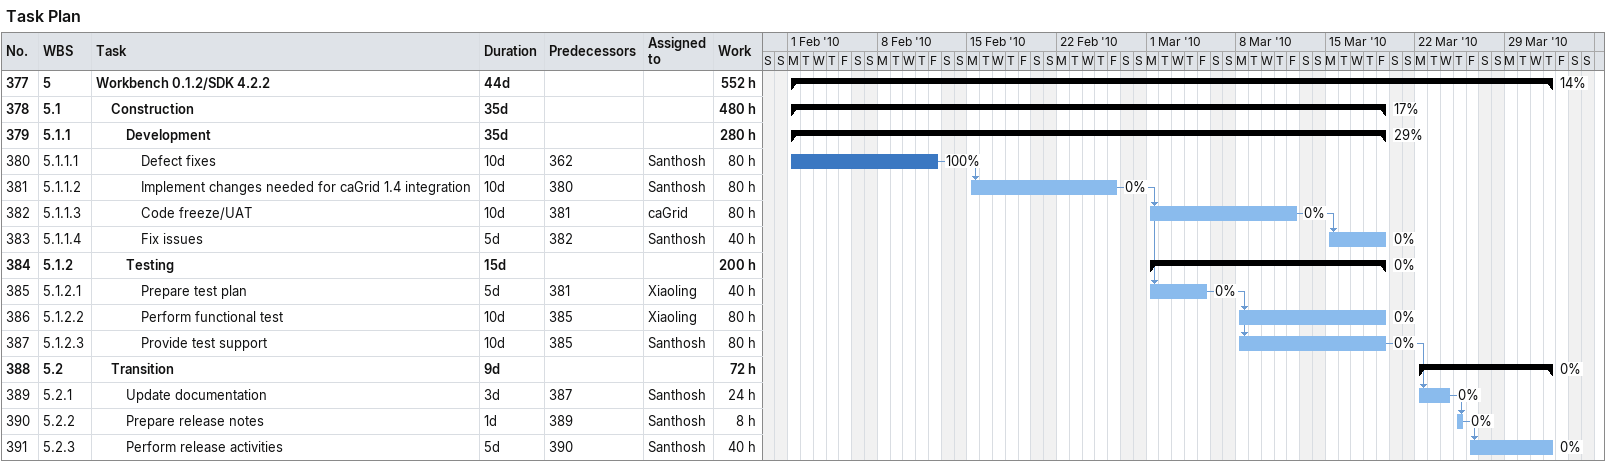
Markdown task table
Task Plan

| ID | WBS | Task | Duration | Start | Finish | Predecessors | Resources | % complete | Work (h) |
|---|---|---|---|---|---|---|---|---|---|
| 377 | 5 | **Workbench 0.1.2/SDK 4.2.2** | 44d | 2010-02-01 | 2010-04-01 |  |  | 14 | 552 |
| 378 | 5.1 | **Construction** | 35d | 2010-02-01 | 2010-03-19 |  |  | 17 | 480 |
| 379 | 5.1.1 | **Development** | 35d | 2010-02-01 | 2010-03-19 |  |  | 29 | 280 |
| 380 | 5.1.1.1 | Defect fixes | 10d | 2010-02-01 | 2010-02-12 | 362 | Santhosh | 100 | 80 |
| 381 | 5.1.1.2 | Implement changes needed for caGrid 1.4 integration | 10d | 2010-02-15 | 2010-02-26 | 380 | Santhosh | 0 | 80 |
| 382 | 5.1.1.3 | Code freeze/UAT | 10d | 2010-03-01 | 2010-03-12 | 381 | caGrid | 0 | 80 |
| 383 | 5.1.1.4 | Fix issues | 5d | 2010-03-15 | 2010-03-19 | 382 | Santhosh | 0 | 40 |
| 384 | 5.1.2 | **Testing** | 15d | 2010-03-01 | 2010-03-19 |  |  | 0 | 200 |
| 385 | 5.1.2.1 | Prepare test plan | 5d | 2010-03-01 | 2010-03-05 | 381 | Xiaoling | 0 | 40 |
| 386 | 5.1.2.2 | Perform functional test | 10d | 2010-03-08 | 2010-03-19 | 385 | Xiaoling | 0 | 80 |
| 387 | 5.1.2.3 | Provide test support | 10d | 2010-03-08 | 2010-03-19 | 385 | Santhosh | 0 | 80 |
| 388 | 5.2 | **Transition** | 9d | 2010-03-22 | 2010-04-01 |  |  | 0 | 72 |
| 389 | 5.2.1 | Update documentation | 3d | 2010-03-22 | 2010-03-24 | 387 | Santhosh | 0 | 24 |
| 390 | 5.2.2 | Prepare release notes | 1d | 2010-03-25 | 2010-03-25 | 389 | Santhosh | 0 | 8 |
| 391 | 5.2.3 | Perform release activities | 5d | 2010-03-26 | 2010-04-01 | 390 | Santhosh | 0 | 40 |
